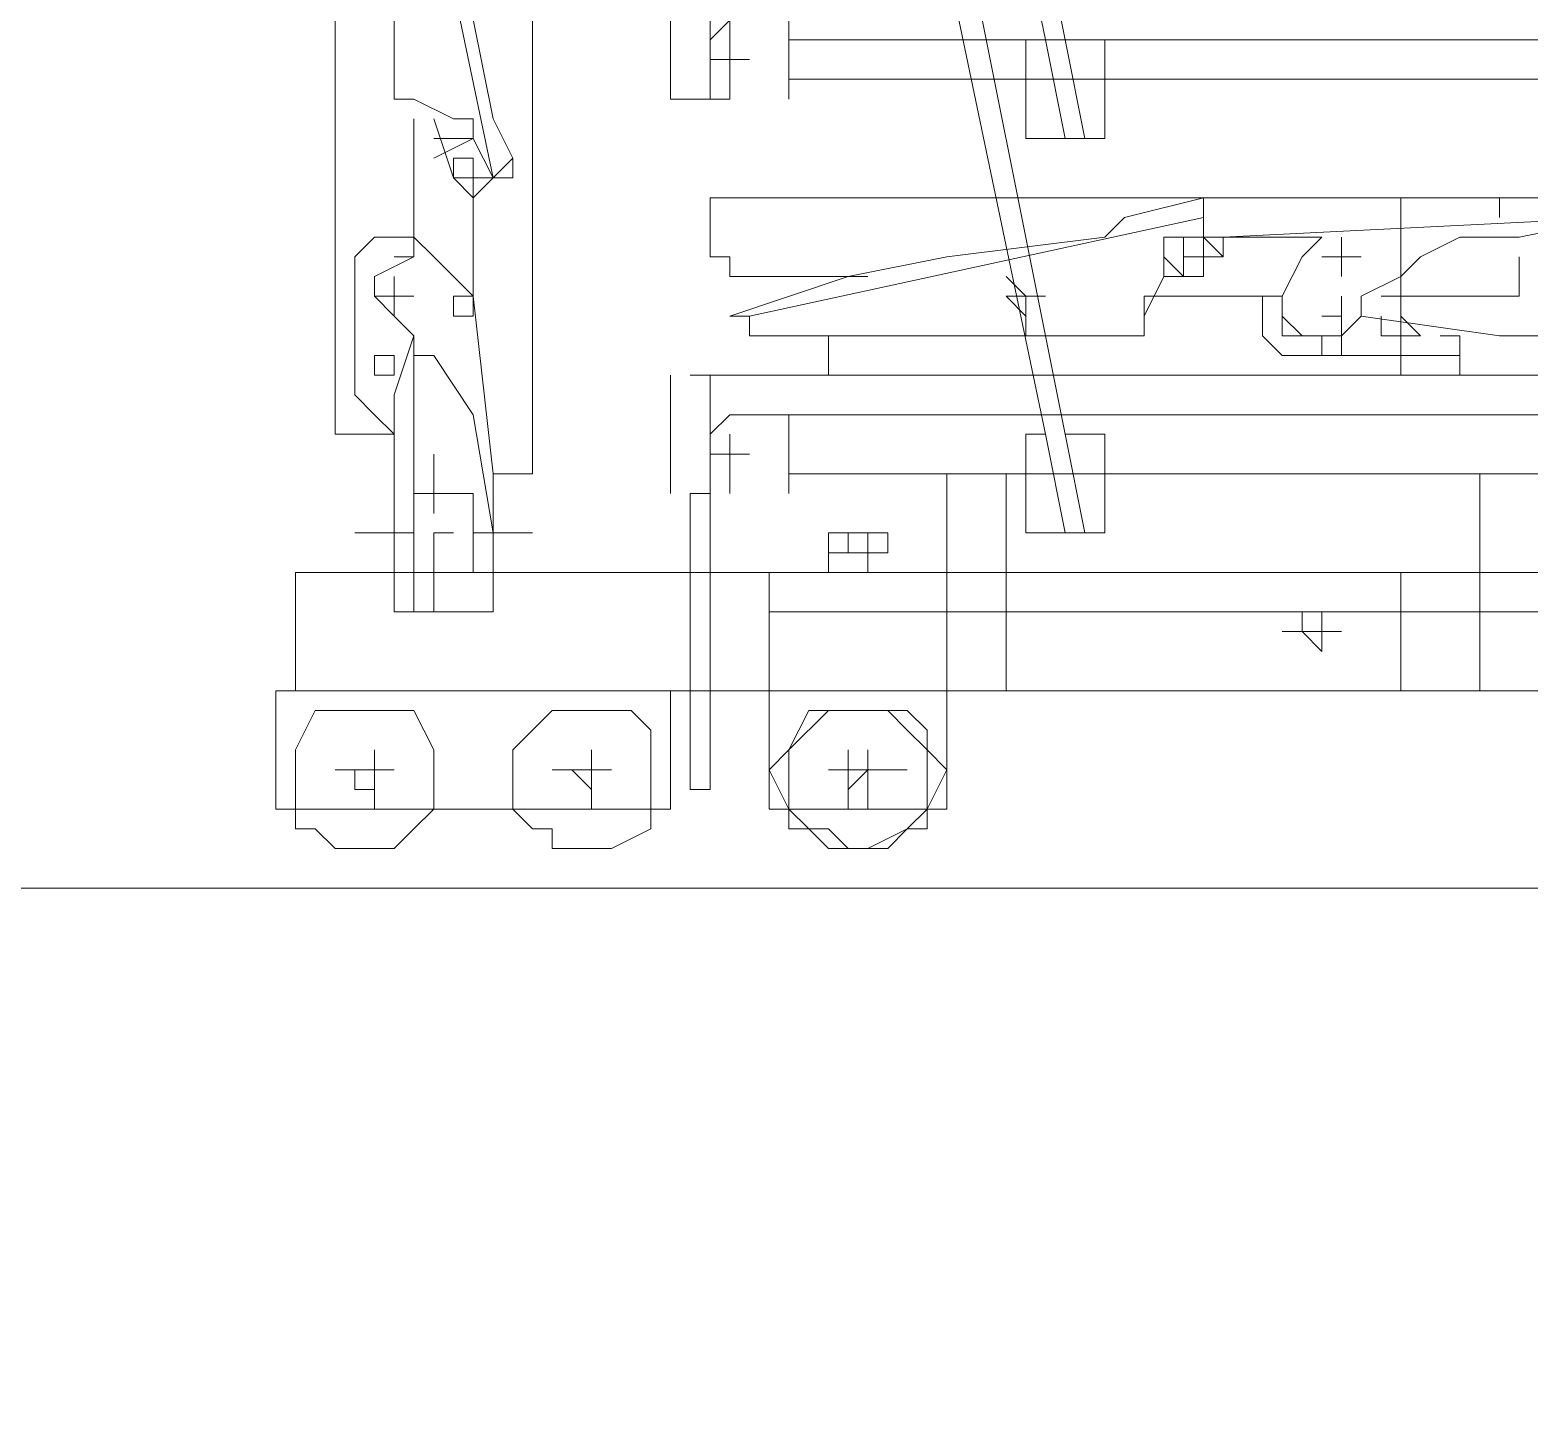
# Model space of a CAD drawing. Header units: millimetres. Extents: x -1.1 to 32, y -0.3 to 34.4.
# Drawn here: x 27.097 to 28.172, y 2.639 to 3.623 of the extents above; entities that cross this region are included whole.
import ezdxf

# ---------------------------------------------------------------- set-up
doc = ezdxf.new("R2010")
doc.units = ezdxf.units.MM
doc.layers.add('PDF_Geometría', color=7, linetype='Continuous')

msp = doc.modelspace()

# ---------------------------------------------------------------- linework, layer by layer
at = {"layer": 'PDF_Geometría', "color": 253, "lineweight": 18, "true_color": 0xacacac}
for points in [[(27.6272, 4.281), (27.8254, 3.3326), (27.8113, 3.3326), (27.8113, 3.2618), (27.8679, 3.2618), (27.8679, 3.3326), (27.8396, 3.3326), (27.7546, 3.7572), (28.5616, 3.7572)], [(27.7546, 4.0404), (27.8396, 3.6157), (27.8537, 3.5449), (27.8396, 3.5449), (27.8254, 3.6157), (27.7405, 4.0262), (27.7546, 4.0404), (28.5616, 4.0404)], [(27.4149, 3.5166), (27.4149, 3.5024), (27.4149, 3.4741), (27.4149, 3.4458), (27.4149, 3.4317), (27.4291, 3.3042), (27.4432, 3.3042), (27.4574, 3.3042), (27.4574, 3.3184), (27.4574, 3.8563), (27.4574, 3.8705), (27.4432, 3.8705), (27.4149, 3.8705), (27.4007, 3.8705), (27.3866, 3.8563), (27.3866, 3.8422), (27.3866, 3.7856), (27.4007, 3.7006), (27.4291, 3.5591), (27.4432, 3.5307), (27.4291, 3.5166), (27.4007, 3.5166), (27.3866, 3.5591)], [(27.3583, 3.8563), (27.4291, 3.5166), (27.4432, 3.5166), (27.4432, 3.5307)], [(27.3583, 3.8422), (27.3583, 3.5874), (27.3583, 3.5732), (27.3724, 3.5732), (27.4007, 3.5591), (27.4149, 3.5591), (27.4149, 3.5449), (27.3866, 3.5449)], [(27.3724, 3.4033), (27.3724, 3.3892), (27.3724, 3.2901), (27.3724, 3.2335), (27.3724, 3.2052), (27.3583, 3.2052), (27.3583, 3.3326), (27.33, 3.3326), (27.3158, 3.3326), (27.3158, 3.3467), (27.3158, 3.7856), (27.33, 3.7997), (27.3583, 3.7997)], [(27.8254, 3.6157), (27.8113, 3.6157), (27.8113, 3.5449), (27.8679, 3.5449), (27.8679, 3.6157), (27.8396, 3.6157)], [(27.3583, 3.4175), (27.3724, 3.4033), (27.3583, 3.3609), (27.3583, 3.3467), (27.3583, 3.3326), (27.3441, 3.3467), (27.33, 3.3609), (27.33, 3.46), (27.3441, 3.4741), (27.3724, 3.4741), (27.3724, 3.5591)], [(27.3866, 3.5307), (27.4149, 3.5449), (27.4291, 3.5166), (27.4149, 3.5024), (27.4007, 3.5166)], [(27.4149, 3.5449), (27.4149, 3.5449)], [(27.4149, 3.5166), (27.4149, 3.5166)], [(27.4149, 3.5024), (27.4149, 3.5024)], [(27.4149, 3.5024), (27.4149, 3.4741)], [(27.3724, 3.4317), (27.3583, 3.4317), (27.3583, 3.4458), (27.3583, 3.4317), (27.3441, 3.4317), (27.3441, 3.4458), (27.3724, 3.46), (27.3724, 3.4741), (27.3866, 3.46), (27.4149, 3.4317)], [(27.3583, 3.46), (27.3724, 3.46)], [(27.3583, 3.4458), (27.3583, 3.4317), (27.3583, 3.4175), (27.3583, 3.4317), (27.3724, 3.4317), (27.3583, 3.4317), (27.3583, 3.4175), (27.3441, 3.4317)], [(27.4007, 3.4317), (27.4149, 3.4317), (27.4149, 3.4175), (27.4007, 3.4175), (27.4007, 3.4317), (27.4007, 3.4175), (27.4149, 3.4175)], [(27.4007, 3.4175), (27.4007, 3.4175)], [(27.3724, 3.3892), (27.3866, 3.3892), (27.4149, 3.3467), (27.4291, 3.2618), (27.4291, 3.2193), (27.4291, 3.2052), (27.3724, 3.2052)], [(27.3583, 3.3467), (27.3583, 3.3609)], [(27.8254, 3.3326), (27.8396, 3.2618), (27.8537, 3.2618), (27.8396, 3.3326)], [(27.4291, 3.3042), (27.4291, 3.2193)], [(27.3724, 3.2901), (27.4149, 3.2901), (27.4149, 3.2335), (27.4007, 3.2335), (27.3724, 3.2335)]]:
    msp.add_lwpolyline(points, dxfattribs=at)
at = {"layer": 'PDF_Geometría', "color": 80, "lineweight": 18, "true_color": 0x49fd1f}
for points in [[(28.5049, 3.6582), (27.5848, 3.6582), (27.5848, 3.6157), (27.5989, 3.6298), (27.6414, 3.6298), (27.6414, 3.6157), (27.6414, 3.5732), (27.6414, 3.6157), (27.6414, 3.6298), (27.5989, 3.6298), (27.5989, 3.6157), (27.5989, 3.5732), (27.5848, 3.5732), (27.5565, 3.5732), (27.5565, 3.6582)], [(27.5848, 3.6157), (27.5848, 3.5732)], [(28.604, 3.5874), (27.6414, 3.5874)], [(28.6748, 3.5307), (28.5899, 3.5307), (28.5899, 3.3467), (27.6414, 3.3467), (27.6414, 3.3326), (27.6414, 3.2901)], [(28.5049, 3.5166), (28.5049, 3.375), (27.5848, 3.375), (27.5848, 3.0777), (27.5706, 3.0777), (27.5706, 3.2901), (27.5848, 3.2901)], [(27.5565, 3.375), (27.5565, 3.2901)], [(27.5848, 3.375), (27.5706, 3.375)], [(27.5989, 3.3467), (27.5848, 3.3326)], [(27.6414, 3.3467), (27.5989, 3.3467), (27.6414, 3.3467), (27.6414, 3.3326)], [(27.5989, 3.3326), (27.5989, 3.2901)], [(28.1369, 3.3042), (27.6414, 3.3042)], [(27.7546, 3.2335), (27.7546, 3.3042)], [(27.7971, 3.2335), (27.7971, 3.3042)], [(28.1369, 3.2335), (28.1369, 3.3042), (28.1793, 3.3042), (28.1793, 3.2335)], [(29.1561, 3.1485), (27.6272, 3.1485), (29.1561, 3.1485), (27.6272, 3.1485), (27.6272, 3.0636), (27.7546, 3.0636), (27.7546, 3.1485), (27.7546, 3.0636), (27.6272, 3.0636), (27.6272, 3.2335), (29.1561, 3.2335), (27.698, 3.2335), (27.698, 3.2618), (27.6697, 3.2618), (27.6697, 3.2476), (27.698, 3.2476), (27.6697, 3.2476), (27.6697, 3.2618), (27.698, 3.2618), (27.698, 3.2335), (27.6272, 3.2335), (27.6272, 3.1485), (29.1561, 3.1485)], [(27.6697, 3.2476), (27.698, 3.2476), (27.6697, 3.2476), (27.6697, 3.2618), (27.698, 3.2618), (27.6697, 3.2618), (27.6697, 3.2476), (27.698, 3.2476), (27.6697, 3.2476), (27.6697, 3.2618), (27.698, 3.2618), (27.6697, 3.2618), (27.6697, 3.2476), (27.698, 3.2476), (27.6697, 3.2476), (27.6697, 3.2618), (27.698, 3.2618), (27.698, 3.2335), (27.698, 3.2618), (27.698, 3.2335), (27.698, 3.2618), (27.6697, 3.2618), (27.6697, 3.2476), (27.698, 3.2476), (27.6697, 3.2476), (27.6697, 3.2618), (27.698, 3.2618), (27.698, 3.2335), (27.698, 3.2618), (27.6697, 3.2618), (27.6697, 3.2335)], [(29.0995, 3.1485), (27.6272, 3.1485), (27.6272, 3.2335), (27.6272, 3.1485), (27.6272, 3.0636), (27.7546, 3.0636), (27.7546, 3.1485), (27.7546, 3.0636), (27.6272, 3.0636), (27.6272, 3.1485), (29.1561, 3.1485), (29.1561, 3.2335), (27.6272, 3.2335), (27.6272, 3.1485), (27.6272, 3.0636), (27.7546, 3.0636), (27.7546, 3.1485), (27.7546, 3.0636), (27.6272, 3.0636), (27.6272, 3.2335), (28.5899, 3.2335)], [(29.1561, 3.2335), (27.6272, 3.2335), (29.1561, 3.2335)], [(29.1561, 3.2335), (27.6272, 3.2335), (27.6272, 3.1485), (29.1561, 3.1485), (27.6272, 3.1485), (27.6272, 3.2335), (29.1561, 3.2335), (27.6272, 3.2335), (27.6272, 3.1485), (29.1561, 3.1485)], [(29.1561, 3.2335), (27.6272, 3.2335), (27.6272, 3.1485), (29.142, 3.1485)], [(29.1561, 3.2335), (27.6272, 3.2335), (27.6272, 3.1485), (27.6272, 3.2335), (29.1561, 3.2335)], [(29.1561, 3.1485), (27.6272, 3.1485), (27.6272, 3.2335), (29.1561, 3.2335)], [(29.1561, 3.2335), (27.6272, 3.2335), (27.6272, 3.1485), (27.6272, 3.0636), (27.7546, 3.0636), (27.7546, 3.1485), (27.7546, 3.0636), (27.6272, 3.0636), (27.7546, 3.0636), (27.7546, 3.1485), (27.7546, 3.0636), (27.6272, 3.0636), (27.6272, 3.1485), (29.1561, 3.1485)], [(29.1561, 3.1485), (27.6272, 3.1485), (29.1703, 3.1485)], [(27.6272, 3.0636), (27.6272, 3.1485)], [(27.7546, 3.1485), (27.7546, 3.0636), (27.6272, 3.0636)], [(27.6272, 3.0636), (27.6272, 3.1485)], [(27.6272, 3.0636), (27.6272, 3.1485)], [(27.7546, 3.1485), (27.7546, 3.0636), (27.6272, 3.0636)], [(27.6272, 3.0636), (27.6272, 3.1485)], [(27.7546, 3.0636), (27.7546, 3.1485)], [(27.7546, 3.0636), (27.7546, 3.1485)], [(27.698, 3.0919), (27.698, 3.0777), (27.698, 3.0919)], [(27.7405, 3.0636), (27.7263, 3.0494), (27.698, 3.0353), (27.6839, 3.0353), (27.6697, 3.0353), (27.6556, 3.0494), (27.6414, 3.0494), (27.6414, 3.0636), (27.6272, 3.0636)], [(27.7546, 3.0636), (27.6272, 3.0636)], [(27.7546, 3.0636), (27.7405, 3.0636)]]:
    msp.add_lwpolyline(points, dxfattribs=at)
at = {"layer": 'PDF_Geometría', "lineweight": 18}
for points in [[(27.8679, 3.6157), (27.8537, 3.6157), (27.6414, 3.6157), (27.7405, 3.6157), (28.7314, 3.6157)], [(27.5848, 3.6015), (27.6131, 3.6015)], [(28.6323, 3.5874), (27.6839, 3.5874), (27.6414, 3.5874)], [(28.151, 3.4883), (28.151, 3.5024), (27.5989, 3.5024), (27.5848, 3.5024), (27.5848, 3.46), (27.5989, 3.46), (27.5989, 3.4458), (27.6131, 3.4458), (27.6839, 3.4458), (27.7546, 3.46), (27.8679, 3.4741), (27.8821, 3.4883), (27.9387, 3.5024), (27.9387, 3.4883), (27.6131, 3.4175), (27.5989, 3.4175), (27.6839, 3.4458), (27.698, 3.4458)], [(27.967, 3.4741), (27.9528, 3.4741), (27.9387, 3.4741), (27.9387, 3.4883), (27.9387, 3.4458), (27.9245, 3.4458), (27.9245, 3.4741)], [(28.236, 3.4033), (28.1935, 3.4033), (28.151, 3.4033), (28.0519, 3.4175), (28.0519, 3.4317), (28.0802, 3.4458), (28.0944, 3.46), (28.1227, 3.4741), (28.1652, 3.4741), (28.236, 3.4883), (27.9528, 3.4741), (27.9528, 3.46), (27.9387, 3.46)], [(27.9104, 3.4741), (27.9104, 3.46), (27.9104, 3.4458), (27.9245, 3.4458), (27.9104, 3.46), (27.9104, 3.4741), (27.9245, 3.4741), (27.9387, 3.4741), (27.9528, 3.4741), (28.0236, 3.4741), (28.0095, 3.46), (27.9953, 3.4317)], [(27.9387, 3.4741), (27.9387, 3.46), (27.9387, 3.4741), (27.9528, 3.46), (27.9387, 3.46), (27.9245, 3.46)], [(28.0378, 3.46), (28.0378, 3.4741), (28.0378, 3.4458)], [(28.0519, 3.46), (28.0236, 3.46)], [(28.0661, 3.4317), (28.1652, 3.4317), (28.1652, 3.46)], [(27.8254, 3.4317), (27.8113, 3.4317), (27.7971, 3.4317), (27.8113, 3.4317), (27.7971, 3.4458)], [(27.8962, 3.4175), (27.9104, 3.4458)], [(27.7971, 3.4317), (27.8113, 3.4175), (27.8113, 3.4033), (27.6697, 3.4033), (27.6131, 3.4033), (27.6131, 3.4175)], [(27.8113, 3.4033), (27.8821, 3.4033), (27.8962, 3.4033), (27.8962, 3.4317), (27.9811, 3.4317), (27.9811, 3.4033), (27.9953, 3.3892), (28.0944, 3.3892), (28.1086, 3.3892), (28.1227, 3.3892), (28.1227, 3.4033), (28.1227, 3.375), (27.6839, 3.375), (27.6697, 3.375), (27.6697, 3.4033)], [(27.8113, 3.4317), (27.8113, 3.4175), (27.8113, 3.4317)], [(27.9811, 3.4317), (27.9953, 3.4317), (27.9953, 3.4175), (27.9953, 3.4033), (28.0095, 3.4033), (28.0236, 3.4033), (28.0236, 3.3892), (28.0378, 3.3892), (28.0378, 3.4033), (28.0236, 3.4033)], [(28.0236, 3.4175), (28.0378, 3.4175), (28.0378, 3.4317)], [(28.0095, 3.4033), (27.9953, 3.4175)], [(28.0378, 3.4175), (28.0378, 3.3892)], [(28.0378, 3.4033), (28.0519, 3.4175)], [(28.0661, 3.4033), (28.0802, 3.4033), (28.0944, 3.4033), (28.0802, 3.4175), (28.0802, 3.4033), (28.0661, 3.4033), (28.0661, 3.4175)], [(28.1227, 3.4033), (28.1086, 3.4033)], [(27.5848, 3.3184), (27.6131, 3.3184)], [(27.698, 3.2618), (27.6839, 3.2618)], [(27.698, 3.2618), (27.6839, 3.2618)], [(27.698, 3.2618), (27.6839, 3.2618)], [(27.698, 3.2618), (27.6839, 3.2618)], [(27.698, 3.2618), (27.6839, 3.2618)], [(27.698, 3.2618), (27.6839, 3.2618)], [(27.698, 3.2618), (27.6839, 3.2618)], [(27.698, 3.2618), (27.6839, 3.2618)], [(27.7122, 3.2618), (27.6839, 3.2618)], [(28.1369, 3.1485), (28.1369, 3.2335), (29.142, 3.2335), (28.1369, 3.2335), (27.6272, 3.2335), (28.1369, 3.2335), (29.142, 3.2335), (28.1369, 3.2335), (27.6272, 3.2335), (28.1369, 3.2335), (29.142, 3.2335), (28.1369, 3.2335), (27.6272, 3.2335), (28.1369, 3.2335), (29.142, 3.2335), (28.6748, 3.2335)], [(28.1369, 3.2335), (27.6272, 3.2335), (27.6414, 3.2335), (28.6606, 3.2335)], [(27.6414, 3.2335), (28.1227, 3.2335), (29.142, 3.2335), (29.1561, 3.2335)], [(27.7546, 3.1485), (27.7546, 3.2335)], [(27.7971, 3.1485), (27.7971, 3.2335)], [(27.6414, 3.2052), (27.6272, 3.2052)], [(27.6414, 3.2052), (27.6272, 3.2052)], [(27.6414, 3.2052), (27.6272, 3.2052)], [(27.6414, 3.2052), (27.6272, 3.2052)], [(27.6414, 3.2052), (27.6272, 3.2052)], [(27.6414, 3.2052), (27.6272, 3.2052)], [(27.6414, 3.2052), (27.6272, 3.2052)], [(28.1369, 3.2052), (27.6272, 3.2052)], [(28.6606, 3.2052), (27.6414, 3.2052)], [(28.6606, 3.2052), (27.6414, 3.2052)], [(28.6606, 3.2052), (27.6414, 3.2052)], [(28.6606, 3.2052), (27.6414, 3.2052)], [(28.6606, 3.2052), (27.6414, 3.2052)], [(28.6606, 3.2052), (27.6414, 3.2052)], [(28.6606, 3.2052), (27.6414, 3.2052)], [(27.6414, 3.2052), (28.6465, 3.2052), (29.1561, 3.2052)], [(28.0236, 3.2052), (28.0236, 3.1768)], [(29.142, 3.2052), (28.1369, 3.2052)], [(27.9953, 3.191), (28.0378, 3.191)], [(27.6839, 3.0636), (27.6839, 3.1061)], [(27.6839, 3.0636), (27.6839, 3.1061)], [(27.6839, 3.0636), (27.6839, 3.1061)], [(27.6839, 3.0636), (27.6839, 3.1061)], [(27.6839, 3.0636), (27.6839, 3.1061)], [(27.6839, 3.0636), (27.6839, 3.1061)], [(27.6839, 3.0636), (27.6839, 3.1061)], [(27.6839, 3.0636), (27.6839, 3.1061)], [(27.6839, 3.0636), (27.6839, 3.1061)], [(27.698, 3.0636), (27.698, 3.1061)], [(27.7122, 3.0919), (27.6697, 3.0919)], [(27.7122, 3.0919), (27.6697, 3.0919)], [(27.7122, 3.0919), (27.6697, 3.0919)], [(27.7122, 3.0919), (27.6697, 3.0919)], [(27.7122, 3.0919), (27.6697, 3.0919)], [(27.7122, 3.0919), (27.6697, 3.0919)], [(27.7122, 3.0919), (27.6697, 3.0919)], [(27.7122, 3.0919), (27.6697, 3.0919)], [(27.7122, 3.0919), (27.6697, 3.0919)], [(27.7263, 3.0919), (27.6697, 3.0919)]]:
    msp.add_lwpolyline(points, dxfattribs=at)
at = {"layer": 'PDF_Geometría', "color": 253, "lineweight": 18, "true_color": 0xacacac}
for points in [[(27.4149, 3.5307), (27.4149, 3.5166), (27.4007, 3.5166), (27.4007, 3.5307), (27.4149, 3.5307), (27.4149, 3.5166), (27.4007, 3.5166), (27.4007, 3.5307)], [(27.3583, 3.3892), (27.3441, 3.3892), (27.3441, 3.375), (27.3583, 3.375)]]:
    msp.add_lwpolyline(points, close=True, dxfattribs=at)
at = {"layer": 'PDF_Geometría', "color": 2, "lineweight": 18, "true_color": 0xfffd1d}
msp.add_lwpolyline([(28.5049, 3.5024), (28.0802, 3.5024), (28.0802, 3.375)], dxfattribs=at)
at = {"layer": 'PDF_Geometría', "color": 160, "lineweight": 18, "true_color": 0x0026fd}
for points in [[(27.3866, 3.3184), (27.3866, 3.2759)], [(27.4574, 3.2618), (27.4149, 3.2618), (27.4149, 3.2901), (27.3724, 3.2901), (27.3724, 3.2618), (27.33, 3.2618)], [(27.4149, 3.2618), (27.4149, 3.2335), (27.4007, 3.2335), (27.3724, 3.2335), (27.3724, 3.2618)], [(27.4007, 3.2618), (27.3866, 3.2618), (27.3866, 3.2476), (27.3866, 3.2052)], [(27.5565, 3.1485), (27.5565, 3.0636), (27.2733, 3.0636), (27.2733, 3.1485), (27.2875, 3.1485), (27.5565, 3.1485), (28.0802, 3.1485), (28.0802, 3.2335), (27.2875, 3.2335), (27.2875, 3.1485)], [(28.0236, 3.2052), (28.0236, 3.1768)], [(28.0378, 3.191), (27.9953, 3.191)], [(27.3583, 3.0919), (27.3441, 3.0919), (27.3441, 3.0777), (27.3441, 3.0919), (27.33, 3.0919), (27.3441, 3.0919), (27.3441, 3.1061)], [(27.4998, 3.1061), (27.4998, 3.0919), (27.4857, 3.0919), (27.4998, 3.0919), (27.4998, 3.0777), (27.4857, 3.0919), (27.4715, 3.0919)], [(27.3441, 3.0636), (27.3441, 3.0777), (27.33, 3.0777), (27.33, 3.0919), (27.3158, 3.0919)], [(27.514, 3.0919), (27.4998, 3.0919), (27.4998, 3.0777), (27.4998, 3.0636)]]:
    msp.add_lwpolyline(points, dxfattribs=at)
at = {"layer": 'PDF_Geometría', "color": 80, "lineweight": 18, "true_color": 0x49fd1f}
for points in [[(27.6697, 3.2476), (27.6697, 3.2618), (27.698, 3.2618), (27.698, 3.2476)], [(27.6697, 3.2476), (27.6697, 3.2618), (27.698, 3.2618), (27.698, 3.2476)], [(27.6839, 3.2618), (27.7122, 3.2618), (27.7122, 3.2476), (27.6839, 3.2476)], [(27.698, 3.2335), (27.698, 3.2618)], [(27.6272, 3.1485), (27.6272, 3.0636)], [(27.6839, 3.1344), (27.7122, 3.1344), (27.7263, 3.1202), (27.7405, 3.1061), (27.7405, 3.0919), (27.7405, 3.0636), (27.7263, 3.0494), (27.698, 3.0353), (27.6839, 3.0353), (27.6697, 3.0353), (27.6556, 3.0494), (27.6414, 3.0494), (27.6414, 3.0636), (27.6272, 3.0919), (27.6414, 3.1061), (27.6556, 3.1344)], [(27.6839, 3.1344), (27.7122, 3.1344), (27.7263, 3.1202), (27.7405, 3.1061), (27.7405, 3.0919), (27.7405, 3.0636), (27.7263, 3.0494), (27.698, 3.0353), (27.6839, 3.0353), (27.6697, 3.0353), (27.6556, 3.0494), (27.6414, 3.0494), (27.6414, 3.0636), (27.6272, 3.0919), (27.6414, 3.1061), (27.6556, 3.1344)], [(27.6839, 3.1344), (27.7122, 3.1344), (27.7263, 3.1202), (27.7405, 3.1061), (27.7405, 3.0919), (27.7405, 3.0636), (27.7263, 3.0494), (27.698, 3.0353), (27.6839, 3.0353), (27.6697, 3.0353), (27.6556, 3.0494), (27.6414, 3.0494), (27.6414, 3.0636), (27.6272, 3.0919), (27.6414, 3.1061), (27.6556, 3.1344)], [(27.6839, 3.1344), (27.7122, 3.1344), (27.7263, 3.1202), (27.7405, 3.1061), (27.7405, 3.0919), (27.7405, 3.0636), (27.7263, 3.0494), (27.698, 3.0353), (27.6839, 3.0353), (27.6697, 3.0353), (27.6556, 3.0494), (27.6414, 3.0494), (27.6414, 3.0636), (27.6272, 3.0919), (27.6414, 3.1061), (27.6556, 3.1344)], [(27.6839, 3.1344), (27.7122, 3.1344), (27.7263, 3.1202), (27.7405, 3.1061), (27.7405, 3.0919), (27.7405, 3.0636), (27.7263, 3.0494), (27.698, 3.0353), (27.6839, 3.0353), (27.6697, 3.0353), (27.6556, 3.0494), (27.6414, 3.0494), (27.6414, 3.0636), (27.6272, 3.0919), (27.6414, 3.1061), (27.6556, 3.1344)], [(27.6839, 3.1344), (27.7122, 3.1344), (27.7263, 3.1202), (27.7405, 3.1061), (27.7405, 3.0919), (27.7405, 3.0636), (27.7263, 3.0494), (27.698, 3.0353), (27.6839, 3.0353), (27.6697, 3.0353), (27.6556, 3.0494), (27.6414, 3.0494), (27.6414, 3.0636), (27.6272, 3.0919), (27.6414, 3.1061), (27.6556, 3.1344)], [(27.6839, 3.1344), (27.7122, 3.1344), (27.7263, 3.1202), (27.7405, 3.1061), (27.7405, 3.0919), (27.7405, 3.0636), (27.7263, 3.0494), (27.698, 3.0353), (27.6839, 3.0353), (27.6697, 3.0353), (27.6556, 3.0494), (27.6414, 3.0494), (27.6414, 3.0636), (27.6272, 3.0919), (27.6414, 3.1061), (27.6556, 3.1344)], [(27.6839, 3.1344), (27.7122, 3.1344), (27.7263, 3.1202), (27.7405, 3.1061), (27.7405, 3.0919), (27.7405, 3.0636), (27.6414, 3.0636), (27.6272, 3.0919), (27.6414, 3.1061), (27.6556, 3.1344)], [(27.6839, 3.1344), (27.7122, 3.1344), (27.7263, 3.1202), (27.7405, 3.1061), (27.7405, 3.0919), (27.7405, 3.0636), (27.7263, 3.0494), (27.698, 3.0353), (27.6839, 3.0353), (27.6697, 3.0353), (27.6556, 3.0494), (27.6414, 3.0494), (27.6414, 3.0636), (27.6272, 3.0919), (27.6414, 3.1061), (27.6556, 3.1344)], [(27.6839, 3.1344), (27.7122, 3.1344), (27.7263, 3.1202), (27.7405, 3.1061), (27.7405, 3.0919), (27.7405, 3.0636), (27.7263, 3.0494), (27.698, 3.0353), (27.6839, 3.0353), (27.6697, 3.0353), (27.6556, 3.0494), (27.6414, 3.0494), (27.6414, 3.0636), (27.6272, 3.0919), (27.6414, 3.1061), (27.6556, 3.1344)], [(27.6839, 3.1344), (27.7122, 3.1344), (27.7263, 3.1202), (27.7405, 3.1061), (27.7405, 3.0919), (27.7405, 3.0636), (27.7263, 3.0494), (27.698, 3.0353), (27.6839, 3.0353), (27.6697, 3.0353), (27.6556, 3.0494), (27.6414, 3.0494), (27.6414, 3.0636), (27.6272, 3.0919), (27.6414, 3.1061), (27.6556, 3.1344)], [(27.6839, 3.1344), (27.7122, 3.1344), (27.7263, 3.1202), (27.7405, 3.1061), (27.7405, 3.0919), (27.7405, 3.0636), (27.7263, 3.0494), (27.698, 3.0353), (27.6839, 3.0353), (27.6697, 3.0353), (27.6556, 3.0494), (27.6414, 3.0494), (27.6414, 3.0636), (27.6272, 3.0919), (27.6414, 3.1061), (27.6556, 3.1344)], [(27.6839, 3.1344), (27.7122, 3.1344), (27.7263, 3.1202), (27.7405, 3.1061), (27.7405, 3.0919), (27.7405, 3.0636), (27.7263, 3.0494), (27.698, 3.0353), (27.6839, 3.0353), (27.6697, 3.0353), (27.6556, 3.0494), (27.6414, 3.0494), (27.6414, 3.0636), (27.6272, 3.0919), (27.6414, 3.1061), (27.6556, 3.1344)], [(27.698, 3.1344), (27.7263, 3.1344), (27.7405, 3.1202), (27.7405, 3.1061), (27.7546, 3.0919), (27.7405, 3.0636), (27.7405, 3.0494), (27.7263, 3.0494), (27.7122, 3.0353), (27.698, 3.0353), (27.6839, 3.0353), (27.6697, 3.0494), (27.6556, 3.0494), (27.6414, 3.0636), (27.6414, 3.0919), (27.6414, 3.1061), (27.6697, 3.1344)], [(27.6839, 3.0919), (27.698, 3.0919), (27.6839, 3.0777)], [(27.6839, 3.0919), (27.698, 3.0919), (27.6839, 3.0777)], [(27.6839, 3.0919), (27.698, 3.0919), (27.6839, 3.0777)], [(27.6839, 3.0919), (27.698, 3.0919), (27.6839, 3.0777)], [(27.6839, 3.0919), (27.698, 3.0919), (27.6839, 3.0777)], [(27.6839, 3.0919), (27.698, 3.0919), (27.6839, 3.0777)], [(27.6839, 3.0919), (27.698, 3.0919), (27.6839, 3.0777)], [(27.6839, 3.0919), (27.698, 3.0919), (27.6839, 3.0777)], [(27.6839, 3.0919), (27.698, 3.0919), (27.6839, 3.0777)], [(27.6839, 3.0919), (27.698, 3.0919), (27.6839, 3.0777)], [(27.6839, 3.0919), (27.698, 3.0919), (27.6839, 3.0777)], [(27.6839, 3.0919), (27.698, 3.0919), (27.6839, 3.0777)], [(27.6839, 3.0919), (27.698, 3.0919), (27.6839, 3.0777)]]:
    msp.add_lwpolyline(points, close=True, dxfattribs=at)
at = {"layer": 'PDF_Geometría', "lineweight": 18}
for points in [[(27.6839, 3.2618), (27.698, 3.2618)], [(27.6839, 3.2618), (27.698, 3.2618)], [(28.1369, 3.2335), (29.142, 3.2335), (28.1369, 3.2335), (27.6272, 3.2335)], [(28.1369, 3.2335), (29.142, 3.2335), (28.1369, 3.2335), (27.6272, 3.2335)], [(27.6272, 3.2052), (27.6414, 3.2052), (28.6606, 3.2052), (27.6414, 3.2052)], [(27.6272, 3.2052), (27.6414, 3.2052), (28.6606, 3.2052), (27.6414, 3.2052)], [(28.0095, 3.191), (28.0095, 3.2052), (28.0236, 3.2052), (28.0236, 3.191), (28.0236, 3.1768)], [(27.6839, 3.1061), (27.6839, 3.0636)], [(27.6839, 3.1061), (27.6839, 3.0636)], [(27.6697, 3.0919), (27.7122, 3.0919)], [(27.6697, 3.0919), (27.7122, 3.0919)]]:
    msp.add_lwpolyline(points, close=True, dxfattribs=at)
at = {"layer": 'PDF_Geometría', "color": 160, "lineweight": 18, "true_color": 0x0026fd}
for points in [[(28.0095, 3.191), (28.0095, 3.2052), (28.0236, 3.2052), (28.0236, 3.191), (28.0236, 3.1768)], [(27.3441, 3.1344), (27.3724, 3.1344), (27.3866, 3.1061), (27.3866, 3.0919), (27.3866, 3.0636), (27.3724, 3.0494), (27.3583, 3.0353), (27.3441, 3.0353), (27.3158, 3.0353), (27.3016, 3.0494), (27.2875, 3.0494), (27.2875, 3.0636), (27.2875, 3.0919), (27.2875, 3.1061), (27.3016, 3.1344)], [(27.4998, 3.1344), (27.5281, 3.1344), (27.5423, 3.1202), (27.5423, 3.0919), (27.5423, 3.0494), (27.514, 3.0353), (27.4998, 3.0353), (27.4715, 3.0353), (27.4715, 3.0494), (27.4574, 3.0494), (27.4432, 3.0636), (27.4432, 3.0919), (27.4432, 3.1061), (27.4715, 3.1344)]]:
    msp.add_lwpolyline(points, close=True, dxfattribs=at)
at = {"layer": 'PDF_Geometría', "color": 12, "lineweight": 9, "true_color": 0xcc0000}
msp.add_lwpolyline([(29.0995, 3.007), (14.8866, 3.007), (14.8724, 2.6389)], dxfattribs=at)

doc.saveas('drawing.dxf')
